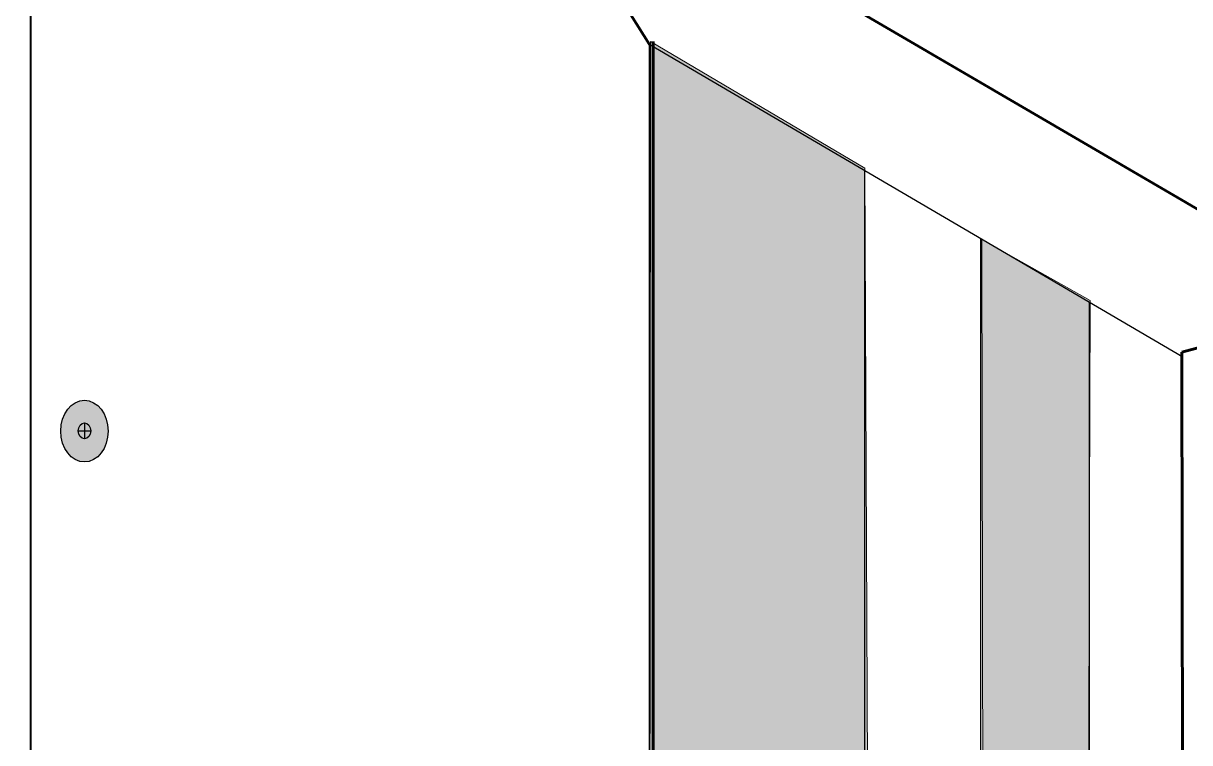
# Model space of a CAD drawing. Extents: x -1328 to 5679, y -4611 to 1603.
# Drawn here: x 151.1 to 331.9, y 1019.9 to 1131.4 of the extents above; entities that cross this region are included whole.
import ezdxf

# ---------------------------------------------------------------- set-up
doc = ezdxf.new("R2010")
doc.units = 0
doc.header["$MEASUREMENT"] = 0
for name, color, linetype, lineweight in [('G-ANNO-TTLB', 7, 'Continuous', 0), ('Layer 12', 7, 'Continuous', 0), ('TYVEK', 7, 'Continuous', 0)]:
    doc.layers.add(name, color=color, linetype=linetype, lineweight=lineweight)

# ---------------------------------------------------------------- blocks, each defined once
blk = doc.blocks.new('Block_80')
at = {"layer": 'TYVEK', "true_color": 0x003b71, "transparency": 33554687}
h = blk.add_hatch(color=156, dxfattribs=at)
h.dxf.hatch_style = 2
edge = h.paths.add_edge_path()
edge.add_ellipse((160.61, 1068.2), major_axis=(0, 4.78), ratio=0.766948, start_angle=0, end_angle=360)
at = {"layer": 'TYVEK', "color": 18, "lineweight": 25, "true_color": 0x080808}
for p, q in [((160.61, 1069.46), (160.61, 1066.99)), ((159.64, 1068.23), (161.58, 1068.23))]:
    blk.add_line(p, q, dxfattribs=at)
at = {"layer": 'TYVEK', "color": 33, "lineweight": 25, "true_color": 0xcc9966}
for points in [[(160.1, 1072.62)], [(156.43, 1067.84)]]:
    blk.add_lwpolyline(points, dxfattribs=at)
at = {"layer": 'TYVEK', "color": 18, "lineweight": 25, "true_color": 0x000000}
blk.add_ellipse((160.61, 1068.2), major_axis=(0, 4.78), ratio=0.766948, dxfattribs=at)
at = {"layer": 'TYVEK', "color": 18, "lineweight": 25, "true_color": 0x080808}
blk.add_ellipse((160.61, 1068.23), major_axis=(0, 1.23), ratio=0.788846, dxfattribs=at)

msp = doc.modelspace()

# ---------------------------------------------------------------- hatches: boundary and pattern name
at = {"layer": 'G-ANNO-TTLB', "true_color": 0xff00ff, "transparency": 33554687}
h = msp.add_hatch(color=6, dxfattribs=at)
edge = h.paths.add_edge_path()
edge.add_spline(control_points=[(1626, -853.91), (1626, -853.91), (-1303.52, -853.91), (-1303.52, -853.91), (-1303.52, -853.91), (-1303.52, 1603.09), (-1303.52, 1603.09), (-1303.52, 1603.09), (1626, 1603.09), (1626, 1603.09), (1626, 1603.09), (1626, -853.91), (1626, -853.91)], knot_values=[0, 0, 0, 0, 1, 1, 1, 2, 2, 2, 3, 3, 3, 4, 4, 4, 4], degree=3, periodic=0)
edge = h.paths.add_edge_path()
edge.add_spline(control_points=[(-1294.52, 1594.09), (-1294.52, 1594.09), (-1294.52, -844.91), (-1294.52, -844.91), (-1294.52, -844.91), (1617, -844.91), (1617, -844.91), (1617, -844.91), (1617, 1594.09), (1617, 1594.09), (1617, 1594.09), (-1294.52, 1594.09), (-1294.52, 1594.09)], knot_values=[0, 0, 0, 0, 1, 1, 1, 2, 2, 2, 3, 3, 3, 4, 4, 4, 4], degree=3, periodic=0)
edge.add_line((-1294.52, 1594.09), (-1294.52, 1594.09))
at = {"layer": 'Layer 12', "true_color": 0x848484, "transparency": 33554495}
h = msp.add_hatch(color=252, dxfattribs=at)
h.dxf.hatch_style = 2
h.paths.add_polyline_path([(248.25, 985.53), (248.37, 1128.57), (281.57, 1108.96), (282.05, 1004.06)])
h = msp.add_hatch(color=252, dxfattribs=at)
h.dxf.hatch_style = 2
h.paths.add_polyline_path([(316.19, 991.32), (299.9, 981.5), (299.69, 1097.9), (316.49, 1088.43)])

# ---------------------------------------------------------------- linework, layer by layer
at = {"layer": 'G-ANNO-TTLB'}
for points in [[(1626, -853.91), (1626, -853.91), (-1303.52, -853.91), (-1303.52, -853.91), (-1303.52, -853.91), (-1303.52, 1603.09), (-1303.52, 1603.09), (-1303.52, 1603.09), (1626, 1603.09), (1626, 1603.09), (1626, 1603.09), (1626, -853.91), (1626, -853.91)], [(-1294.52, 1594.09), (-1294.52, 1594.09), (-1294.52, -844.91), (-1294.52, -844.91), (-1294.52, -844.91), (1617, -844.91), (1617, -844.91), (1617, -844.91), (1617, 1594.09), (1617, 1594.09), (1617, 1594.09), (-1294.52, 1594.09), (-1294.52, 1594.09)]]:
    msp.add_open_spline(points, degree=3, knots=[0, 0, 0, 0, 1, 1, 1, 2, 2, 2, 3, 3, 3, 4, 4, 4, 4], dxfattribs=at)
at = {"layer": 'Layer 12'}
for points in [[(248.25, 985.53), (248.37, 1128.57), (281.57, 1108.96), (282.05, 1004.06)], [(316.19, 991.32), (299.9, 981.5), (299.69, 1097.9), (316.49, 1088.43)]]:
    msp.add_lwpolyline(points, close=True, dxfattribs=at)
at = {"layer": 'TYVEK', "color": 18, "lineweight": 25, "true_color": 0x000000}
for p, q in [((152.2, 1292.4), (152.2, 870.16)), ((248.18, 956.63), (248.18, 1128.09)), ((248.27, 1128.09), (330.86, 1079.69)), ((281.58, 975.44), (281.58, 1108.57)), ((299.58, 980.89), (299.58, 1098.02)), ((316.38, 990.34), (316.38, 1088.18))]:
    msp.add_line(p, q, dxfattribs=at)
at = {"layer": 'TYVEK', "color": 2, "lineweight": 25, "true_color": 0xffff00}
msp.add_line((152.31, 1292.25), (152.31, 869.95), dxfattribs=at)
at = {"layer": 'TYVEK', "color": 18, "lineweight": 60, "true_color": 0x000000}
for p, q in [((358.34, 1087.84), (224.54, 1166.05)), ((248.18, 1128.09), (224.54, 1166.05)), ((248.78, 985.15), (248.78, 1128.57)), ((330.7, 1080.41), (358.34, 1087.84)), ((330.91, 947.39), (330.7, 1080.41))]:
    msp.add_line(p, q, dxfattribs=at)
at = {"layer": 'TYVEK', "color": 4, "lineweight": 25, "true_color": 0x00ffff}
msp.add_line((330.77, 908.91), (330.77, 1079.69), dxfattribs=at)

# ---------------------------------------------------------------- block references
at = {"layer": 'TYVEK'}
msp.add_blockref('Block_80', (0, 0), dxfattribs=at)

doc.saveas('drawing.dxf')
